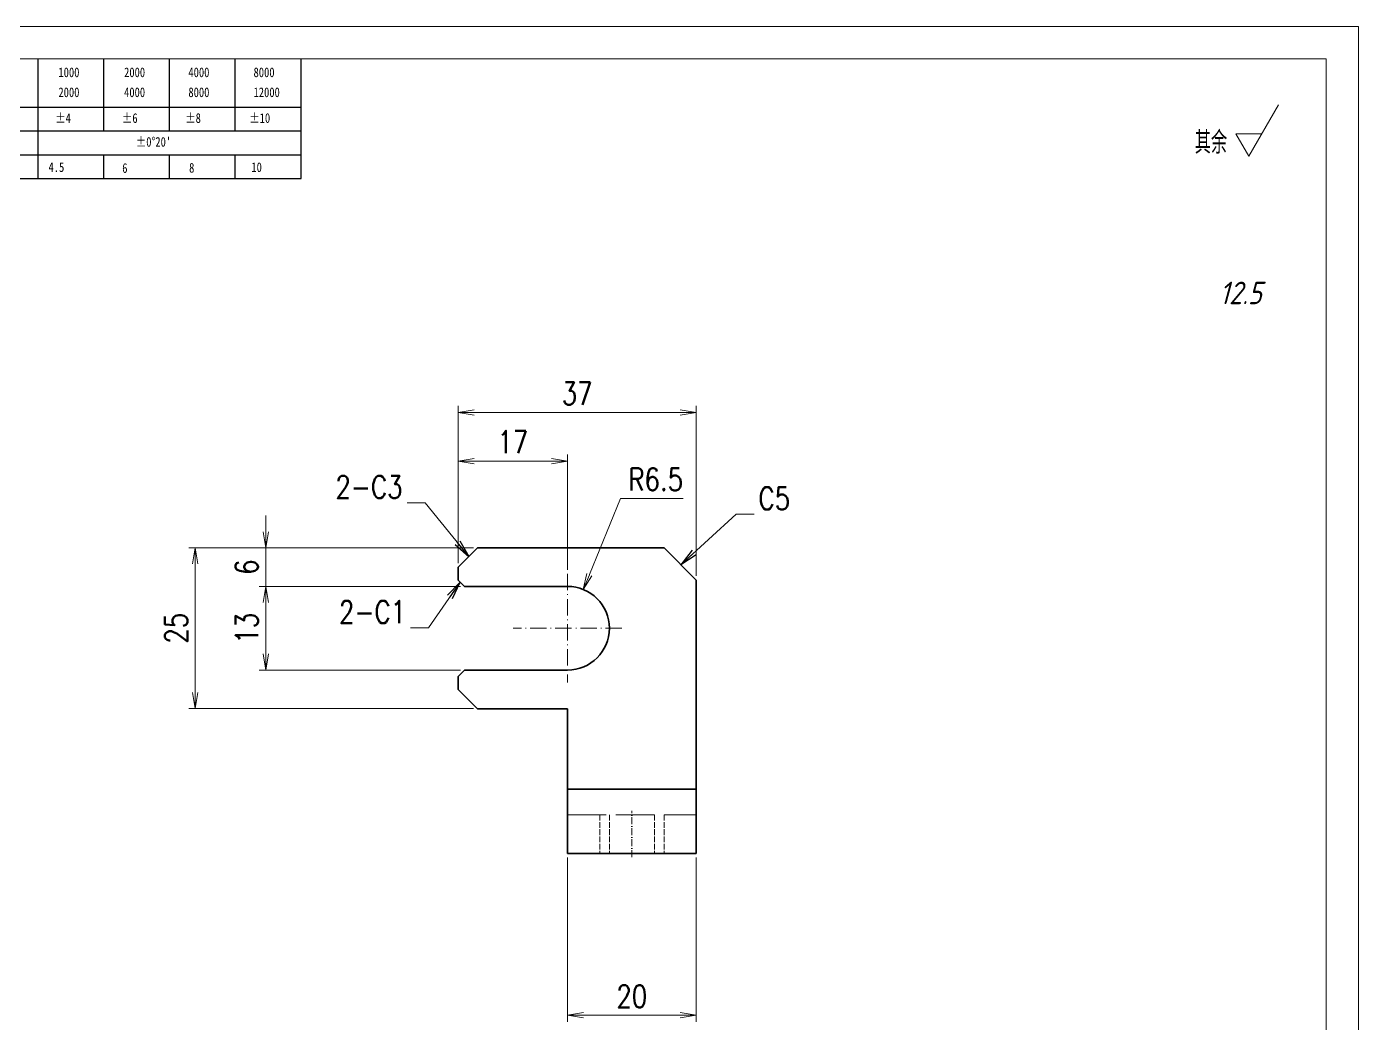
# Model space of a CAD drawing. Header units: millimetres. Extents: x -50143 to 104182, y -50696 to 54072.
# Drawn here: x -45465.1 to -45258, y 44774.5 to 44929.5 of the extents above; entities that cross this region are included whole.
import ezdxf
from ezdxf.enums import TextEntityAlignment as Align

# ---------------------------------------------------------------- set-up
doc = ezdxf.new("R2010")
doc.units = ezdxf.units.MM
doc.header["$LTSCALE"] = 0.5
for name, pattern in [('AM_ISO02W050x2', [3.75, 3, -0.75]), ('AM_ISO08W050x2', [9, 6, -0.75, 1.5, -0.75]), ('DASHDOT', [18.5, 12, -3, 0.5, -3]), ('DASHED', [15, 12, -3]), ('DOT2', [0.125, 0, -0.125])]:
    doc.linetypes.add(name, pattern=pattern)
for name, color, linetype, lineweight in [('DIM', 3, 'Continuous', 13), ('中心线', 2, 'AM_ISO08W050x2', 18), ('图框', 7, 'Continuous', 18), ('标注线', 3, 'Continuous', 18), ('粗实线', 7, 'Continuous', 35), ('虚线', 1, 'AM_ISO02W050x2', 18)]:
    doc.layers.add(name, color=color, linetype=linetype, lineweight=lineweight)
doc.layers.add('图\\M+19E79\\M+195B6\\M+18E9A', color=7, linetype='Continuous')
doc.layers.add('打印', color=7, linetype='Continuous', lineweight=15, plot=False)
doc.layers.add('打印-禁用', color=7, linetype='Continuous', lineweight=15, plot=False)
doc.styles.add('DIM', font='romans.shx', dxfattribs={"width": 0.8, "bigfont": 'bigfont.shx'})
doc.styles.add('国标', font='simfang.ttf', dxfattribs={"width": 0.8})
doc.styles.add('机械长仿宋', font='gbenor.shx', dxfattribs={"height": 1, "bigfont": 'gbcbig.shx'})
doc.dimstyles.new('DEH 1-1', dxfattribs={"dimtxt": 3.5, "dimasz": 2.5, "dimexe": 1, "dimexo": 0.625, "dimgap": 1.2, "dimtad": 1, "dimtoh": 1, "dimdsep": 46, "dimtxsty": 'DIM', "dimblk": 'OPEN', "dimcen": 0, "dimclrd": 8, "dimclre": 8, "dimclrt": 2, "dimazin": 2, "dimtfac": 0.5, "dimtmove": 0, "dimatfit": 3, "dimldrblk": 'OPEN', "dimfxl": 0, "dimtolj": 2, "dimlwd": 18, "dimlwe": 18, "dimarcsym": 0})
doc.dimstyles.new('DEH 1-1$0', dxfattribs={"dimtxt": 3.5, "dimasz": 2.5, "dimexe": 1, "dimexo": 0.625, "dimgap": 1.2, "dimtad": 1, "dimzin": 9, "dimdsep": 46, "dimtxsty": 'DIM', "dimblk": 'OPEN', "dimcen": 0, "dimclrd": 8, "dimclre": 8, "dimclrt": 2, "dimazin": 2, "dimtfac": 0.5, "dimtmove": 0, "dimatfit": 3, "dimldrblk": 'OPEN', "dimfxl": 0, "dimtolj": 2, "dimlwd": 18, "dimlwe": 18, "dimarcsym": 0})
doc.dimstyles.new('DEH 1-1$4', dxfattribs={"dimtxt": 3.5, "dimasz": 2.5, "dimexe": 1, "dimexo": 0.625, "dimgap": 1.2, "dimtad": 1, "dimtoh": 1, "dimdsep": 46, "dimtxsty": 'DIM', "dimblk": 'OPEN', "dimcen": 0, "dimclrd": 8, "dimclre": 8, "dimclrt": 2, "dimazin": 2, "dimtfac": 0.5, "dimtofl": 0, "dimtmove": 0, "dimatfit": 3, "dimldrblk": 'OPEN', "dimfxl": 0, "dimtolj": 2, "dimlwd": 18, "dimlwe": 18, "dimarcsym": 0})

# ---------------------------------------------------------------- blocks, each defined once
blk = doc.blocks.new('GZDEH零件A3图框V01版')
at = {"layer": '图\\M+19E79\\M+195B6\\M+18E9A', "color": 9}
for p, q in [((3072.2, -1561.98), (3072.2, -1554.46)), ((3082.42, -1561.98), (3082.42, -1554.46)), ((3092.64, -1561.98), (3092.64, -1554.46)), ((3102.86, -1561.98), (3102.86, -1554.46)), ((3113.09, -1573.08), (3113.09, -1554.46)), ((2996.09, -1561.98), (3113.09, -1561.98)), ((3072.2, -1573.08), (3072.2, -1561.98)), ((3082.42, -1565.68), (3082.42, -1561.98)), ((3092.64, -1565.68), (3092.64, -1561.98)), ((3102.86, -1565.68), (3102.86, -1561.98)), ((2996.09, -1565.68), (3113.09, -1565.68)), ((2996.09, -1569.38), (3113.09, -1569.38)), ((3082.42, -1573.08), (3082.42, -1569.48)), ((3092.64, -1573.08), (3092.64, -1569.38)), ((3102.86, -1573.08), (3102.86, -1569.38)), ((2990.09, -1573.08), (3113.09, -1573.08))]:
    blk.add_line(p, q, dxfattribs=at)
at = {"layer": '图框', "linetype": 'Continuous'}
for p, q in [((3272.49, -1554.46), (2882.49, -1554.46)), ((3272.49, -1832.96), (3272.49, -1554.46))]:
    blk.add_line(p, q, dxfattribs=at)
at = {"layer": '打印-禁用', "linetype": 'Continuous'}
for p, q in [((3277.49, -1549.46), (2857.49, -1549.46)), ((3277.49, -1846.46), (3277.49, -1549.46))]:
    blk.add_line(p, q, dxfattribs=at)
at = {"layer": '图\\M+19E79\\M+195B6\\M+18E9A', "color": 9, "style": '国标', "width": 0.8}
for s, p in [('1000', (3075.36, -1557.31)), ('2000', (3085.57, -1557.31)), ('4000', (3095.57, -1557.31)), ('8000', (3105.7, -1557.31)), ('2000', (3075.36, -1560.41)), ('4000', (3085.57, -1560.41)), ('8000', (3095.57, -1560.41)), ('12000', (3105.7, -1560.41)), ('±4', (3074.85, -1564.42)), ('±6', (3085.22, -1564.42)), ('±8', (3095.06, -1564.42)), ('±10', (3105.02, -1564.42)), ("±0%%D20'", (3087.38, -1568.12)), ('4.5', (3073.82, -1572.05)), ('6', (3085.28, -1572.19)), ('8', (3095.68, -1572.15)), ('10', (3105.36, -1572.06))]:
    blk.add_text(s, height=1.5, dxfattribs=at).set_placement(p)
blk = doc.blocks.new('DEH A3')
at = {"layer": '图框'}
blk.add_blockref('GZDEH零件A3图框V01版', (-2857.49, 1846.46), dxfattribs=at)
blk = doc.blocks.new('FINISHER_TR')
at = {"layer": '标注线'}
for p, q in [((0, 0), (4.62, 8)), ((-2.02, 3.5), (0, 0)), ((2.02, 3.5), (-2.02, 3.5))]:
    blk.add_line(p, q, dxfattribs=at)
at = {"layer": '标注线', "color": 2, "style": '机械长仿宋', "oblique": 15}
blk.add_attdef('0.0', text='', height=3.5, dxfattribs=at).set_placement((2.03, -24.04), align=Align.BOTTOM_RIGHT)
blk = doc.blocks.new('其余12.5')
at = {"layer": '标注线'}
blk.add_blockref('FINISHER_TR', (0, 0), dxfattribs=at).add_auto_attribs({'0.0': '12.5'})
at = {"layer": '标注线', "color": 7, "linetype": 'DOT2', "style": '机械长仿宋'}
blk.add_text('其余', height=3.5, dxfattribs=at).set_placement((-8.38, 0.4))
blk = doc.blocks.new('_Open')
at = {"color": 0, "linetype": 'ByBlock', "lineweight": -2}
for p, q in [((-1, 0.167), (0, 0)), ((-1, -0.167), (0, 0)), ((0, 0), (-1, 0))]:
    blk.add_line(p, q, dxfattribs=at)
blk = doc.blocks.new('*D165')
at = {"layer": 'Defpoints', "color": 0, "transparency": 16777216}
for p in [(-45360.96, 44869.51), (-45397.96, 44845.46), (-45360.96, 44843.46)]:
    blk.add_point(p, dxfattribs=at)
at = {"layer": 'DIM', "color": 8, "lineweight": 18, "transparency": 16777216}
for p, q in [((-45397.96, 44846.08), (-45397.96, 44870.51)), ((-45395.46, 44869.51), (-45363.46, 44869.51)), ((-45360.96, 44844.08), (-45360.96, 44870.51))]:
    blk.add_line(p, q, dxfattribs=at)
at = {"layer": 'DIM', "color": 8, "lineweight": 18, "transparency": 16777216, "xscale": 2.5, "yscale": 2.5, "zscale": 2.5, "rotation": 180}
blk.add_blockref('_Open', (-45397.96, 44869.51), dxfattribs=at)
at = {"layer": 'DIM', "color": 8, "lineweight": 18, "transparency": 16777216, "xscale": 2.5, "yscale": 2.5, "zscale": 2.5}
blk.add_blockref('_Open', (-45360.96, 44869.51), dxfattribs=at)
at = {"layer": 'DIM', "color": 2, "transparency": 16777216, "insert": (-45379.46, 44872.46), "char_height": 3.5, "attachment_point": 5, "style": 'DIM'}
blk.add_mtext('\\A2;37', dxfattribs=at)
blk = doc.blocks.new('*D166')
at = {"layer": 'Defpoints', "color": 0, "transparency": 16777216}
for p in [(-45380.96, 44800.96), (-45360.96, 44800.96), (-45360.96, 44775.79)]:
    blk.add_point(p, dxfattribs=at)
at = {"layer": 'DIM', "color": 8, "lineweight": 18, "transparency": 16777216}
for p, q in [((-45380.96, 44800.33), (-45380.96, 44774.79)), ((-45360.96, 44800.33), (-45360.96, 44774.79)), ((-45378.46, 44775.79), (-45363.46, 44775.79))]:
    blk.add_line(p, q, dxfattribs=at)
at = {"layer": 'DIM', "color": 8, "lineweight": 18, "transparency": 16777216, "xscale": 2.5, "yscale": 2.5, "zscale": 2.5, "rotation": 180}
blk.add_blockref('_Open', (-45380.96, 44775.79), dxfattribs=at)
at = {"layer": 'DIM', "color": 8, "lineweight": 18, "transparency": 16777216, "xscale": 2.5, "yscale": 2.5, "zscale": 2.5}
blk.add_blockref('_Open', (-45360.96, 44775.79), dxfattribs=at)
at = {"layer": 'DIM', "color": 2, "transparency": 16777216, "insert": (-45370.96, 44778.74), "char_height": 3.5, "attachment_point": 5, "style": 'DIM'}
blk.add_mtext('\\A2;20', dxfattribs=at)
blk = doc.blocks.new('*D167')
at = {"layer": 'Defpoints', "color": 0, "transparency": 16777216}
for p in [(-45438.86, 44848.46), (-45394.96, 44848.46), (-45394.96, 44823.46)]:
    blk.add_point(p, dxfattribs=at)
at = {"layer": 'DIM', "color": 8, "lineweight": 18, "transparency": 16777216}
for p, q in [((-45395.59, 44848.46), (-45439.86, 44848.46)), ((-45438.86, 44825.96), (-45438.86, 44845.96)), ((-45395.59, 44823.46), (-45439.86, 44823.46))]:
    blk.add_line(p, q, dxfattribs=at)
at = {"layer": 'DIM', "color": 8, "lineweight": 18, "transparency": 16777216, "xscale": 2.5, "yscale": 2.5, "zscale": 2.5}
for p, rotation in [((-45438.86, 44848.46), 90), ((-45438.86, 44823.46), 270)]:
    blk.add_blockref('_Open', p, dxfattribs=dict(at, rotation=rotation))
at = {"layer": 'DIM', "color": 2, "transparency": 16777216, "insert": (-45441.81, 44835.96), "char_height": 3.5, "attachment_point": 5, "rotation": 90, "style": 'DIM'}
blk.add_mtext('\\A2;25', dxfattribs=at)
blk = doc.blocks.new('*D168')
at = {"layer": 'Defpoints', "color": 0, "transparency": 16777216}
for p in [(-45427.89, 44848.46), (-45394.96, 44848.46), (-45396.96, 44842.46)]:
    blk.add_point(p, dxfattribs=at)
at = {"layer": 'DIM', "color": 8, "lineweight": 18, "transparency": 16777216}
for p, q in [((-45427.89, 44850.96), (-45427.89, 44853.46)), ((-45395.59, 44848.46), (-45428.89, 44848.46)), ((-45427.89, 44842.46), (-45427.89, 44848.46)), ((-45397.59, 44842.46), (-45428.89, 44842.46)), ((-45427.89, 44839.96), (-45427.89, 44837.46))]:
    blk.add_line(p, q, dxfattribs=at)
at = {"layer": 'DIM', "color": 8, "lineweight": 18, "transparency": 16777216, "xscale": 2.5, "yscale": 2.5, "zscale": 2.5}
for p, rotation in [((-45427.89, 44848.46), 270), ((-45427.89, 44842.46), 90)]:
    blk.add_blockref('_Open', p, dxfattribs=dict(at, rotation=rotation))
at = {"layer": 'DIM', "color": 2, "transparency": 16777216, "insert": (-45430.84, 44845.46), "char_height": 3.5, "attachment_point": 5, "rotation": 90, "style": 'DIM'}
blk.add_mtext('\\A2;6', dxfattribs=at)
blk = doc.blocks.new('*D169')
at = {"layer": 'Defpoints', "color": 0, "transparency": 16777216}
for p in [(-45396.96, 44842.46), (-45427.89, 44829.46), (-45396.96, 44829.46)]:
    blk.add_point(p, dxfattribs=at)
at = {"layer": 'DIM', "color": 8, "lineweight": 18, "transparency": 16777216}
for p, q in [((-45397.59, 44842.46), (-45428.89, 44842.46)), ((-45427.89, 44839.96), (-45427.89, 44831.96)), ((-45397.59, 44829.46), (-45428.89, 44829.46))]:
    blk.add_line(p, q, dxfattribs=at)
at = {"layer": 'DIM', "color": 8, "lineweight": 18, "transparency": 16777216, "xscale": 2.5, "yscale": 2.5, "zscale": 2.5}
for p, rotation in [((-45427.89, 44842.46), 90), ((-45427.89, 44829.46), 270)]:
    blk.add_blockref('_Open', p, dxfattribs=dict(at, rotation=rotation))
at = {"layer": 'DIM', "color": 2, "transparency": 16777216, "insert": (-45430.84, 44835.96), "char_height": 3.5, "attachment_point": 5, "rotation": 90, "style": 'DIM'}
blk.add_mtext('\\A2;13', dxfattribs=at)
blk = doc.blocks.new('*D170')
at = {"layer": 'Defpoints', "color": 0, "transparency": 16777216}
for p in [(-45380.96, 44861.95), (-45397.96, 44845.46), (-45380.96, 44844.41)]:
    blk.add_point(p, dxfattribs=at)
at = {"layer": 'DIM', "color": 8, "lineweight": 18, "transparency": 16777216}
for p, q in [((-45397.96, 44846.08), (-45397.96, 44862.95)), ((-45380.96, 44845.03), (-45380.96, 44862.95)), ((-45395.46, 44861.95), (-45383.46, 44861.95))]:
    blk.add_line(p, q, dxfattribs=at)
at = {"layer": 'DIM', "color": 8, "lineweight": 18, "transparency": 16777216, "xscale": 2.5, "yscale": 2.5, "zscale": 2.5, "rotation": 180}
blk.add_blockref('_Open', (-45397.96, 44861.95), dxfattribs=at)
at = {"layer": 'DIM', "color": 8, "lineweight": 18, "transparency": 16777216, "xscale": 2.5, "yscale": 2.5, "zscale": 2.5}
blk.add_blockref('_Open', (-45380.96, 44861.95), dxfattribs=at)
at = {"layer": 'DIM', "color": 2, "transparency": 16777216, "insert": (-45389.46, 44864.9), "char_height": 3.5, "attachment_point": 5, "style": 'DIM'}
blk.add_mtext('\\A2;17', dxfattribs=at)
blk = doc.blocks.new('*D171')
at = {"layer": 'Defpoints', "color": 0, "transparency": 16777216}
for p in [(-45378.51, 44841.97), (-45380.96, 44835.96)]:
    blk.add_point(p, dxfattribs=at)
at = {"layer": 'DIM', "color": 8, "lineweight": 18, "transparency": 16777216}
for p, q in [((-45372.72, 44856.15), (-45377.56, 44844.29)), ((-45362.98, 44856.15), (-45372.72, 44856.15))]:
    blk.add_line(p, q, dxfattribs=at)
at = {"layer": 'DIM', "color": 8, "lineweight": 18, "transparency": 16777216, "xscale": 2.5, "yscale": 2.5, "zscale": 2.5, "rotation": 247.7985575248619}
blk.add_blockref('_Open', (-45378.51, 44841.97), dxfattribs=at)
at = {"layer": 'DIM', "color": 2, "transparency": 16777216, "insert": (-45367.25, 44859.1), "char_height": 3.5, "attachment_point": 5, "style": 'DIM'}
blk.add_mtext('\\A2;R6.5', dxfattribs=at)

msp = doc.modelspace()

# ---------------------------------------------------------------- linework, layer by layer
at = {"layer": '中心线', "linetype": 'DASHDOT', "ltscale": 0.422498}
msp.add_line((-45380.961, 44844.406), (-45380.961, 44827.506), dxfattribs=at)
at = {"layer": '中心线', "linetype": 'DASHDOT', "ltscale": 0.422501}
msp.add_line((-45372.511, 44835.956), (-45389.411, 44835.956), dxfattribs=at)
at = {"layer": '中心线', "linetype": 'DASHDOT', "ltscale": 0.179999}
msp.add_line((-45370.961, 44800.356), (-45370.961, 44807.555), dxfattribs=at)
at = {"layer": '打印'}
msp.add_lwpolyline([(-45677.992, 44929.478), (-45257.992, 44929.478), (-45257.992, 44632.478), (-45677.992, 44632.478)], close=True, dxfattribs=at)
at = {"layer": '粗实线', "ltscale": 0.106066}
for p, q in [((-45397.961, 44845.456), (-45394.961, 44848.456)), ((-45397.961, 44826.456), (-45394.961, 44823.456))]:
    msp.add_line(p, q, dxfattribs=at)
at = {"layer": '粗实线'}
for p, q in [((-45394.961, 44848.456), (-45365.961, 44848.456)), ((-45360.961, 44810.956), (-45360.961, 44843.456)), ((-45360.961, 44810.956), (-45380.961, 44810.956)), ((-45360.961, 44800.956), (-45380.961, 44800.956))]:
    msp.add_line(p, q, dxfattribs=at)
at = {"layer": '粗实线', "ltscale": 0.176777}
msp.add_line((-45365.961, 44848.456), (-45360.961, 44843.456), dxfattribs=at)
at = {"layer": '粗实线', "ltscale": 0.05}
for p, q in [((-45397.961, 44845.456), (-45397.961, 44843.456)), ((-45397.961, 44828.456), (-45397.961, 44826.456))]:
    msp.add_line(p, q, dxfattribs=at)
at = {"layer": '粗实线', "ltscale": 0.035355}
for p, q in [((-45397.961, 44843.456), (-45396.961, 44842.456)), ((-45397.961, 44828.456), (-45396.961, 44829.456))]:
    msp.add_line(p, q, dxfattribs=at)
at = {"layer": '粗实线', "ltscale": 0.4}
for p, q in [((-45380.961, 44842.456), (-45396.961, 44842.456)), ((-45396.961, 44829.456), (-45380.961, 44829.456))]:
    msp.add_line(p, q, dxfattribs=at)
at = {"layer": '粗实线', "ltscale": 0.35}
msp.add_line((-45380.961, 44823.456), (-45394.961, 44823.456), dxfattribs=at)
at = {"layer": '粗实线', "ltscale": 0.3125}
msp.add_line((-45380.961, 44823.456), (-45380.961, 44810.956), dxfattribs=at)
at = {"layer": '粗实线', "ltscale": 0.25}
for p, q in [((-45380.961, 44800.956), (-45380.961, 44810.956)), ((-45360.961, 44800.956), (-45360.961, 44810.956))]:
    msp.add_line(p, q, dxfattribs=at)
at = {"layer": '粗实线'}
msp.add_arc((-45380.961, 44835.956), 6.5, 270, 90, dxfattribs=at)
at = {"layer": '虚线', "linetype": 'DASHED'}
for p, q in [((-45380.961, 44810.956), (-45360.961, 44810.956)), ((-45380.961, 44806.956), (-45360.961, 44806.956))]:
    msp.add_line(p, q, dxfattribs=at)
at = {"layer": '虚线', "linetype": 'DASHED', "ltscale": 0.15}
for p, q in [((-45375.961, 44806.956), (-45375.961, 44800.956)), ((-45374.461, 44806.956), (-45374.461, 44800.956)), ((-45367.461, 44806.956), (-45367.461, 44800.956)), ((-45365.961, 44806.956), (-45365.961, 44800.956))]:
    msp.add_line(p, q, dxfattribs=at)

# ---------------------------------------------------------------- block references
at = {"layer": '图框'}
msp.add_blockref('DEH A3', (-45677.992, 44632.478), dxfattribs=at)
at = {"layer": '标注线'}
msp.add_blockref('其余12.5', (-45275.049, 44909.32), dxfattribs=at)

# ---------------------------------------------------------------- texts
at = {"layer": 'DIM', "color": 2, "char_height": 3.5, "style": 'DIM'}
for s, insert, attachment_point in [('\\A2;{\\Fromans,bigfont|c134;2-}C3', (-45406.609, 44856.169), 9), ('\\A2;C5', (-45351.262, 44854.396), 7), ('\\A2;{\\Fromans,bigfont|c134;2-}C1', (-45406.059, 44836.742), 9)]:
    msp.add_mtext(s, dxfattribs=dict(at, insert=insert, attachment_point=attachment_point))

# ---------------------------------------------------------------- dimensions: what is measured, and where the dimension line sits
at = {"layer": 'DIM'}
for base, p1, p2, picture, middle in [((-45360.961, 44869.51), (-45397.961, 44845.456), (-45360.961, 44843.456), '*D165', (-45379.461, 44872.46)), ((-45380.961, 44861.951), (-45397.961, 44845.456), (-45380.961, 44844.406), '*D170', (-45389.461, 44864.901)), ((-45360.961, 44775.793), (-45380.961, 44800.956), (-45360.961, 44800.956), '*D166', (-45370.961, 44778.743))]:
    dim = msp.add_linear_dim(base=base, p1=p1, p2=p2, dimstyle='DEH 1-1$0', dxfattribs=at)
    dim.commit()
    dim.dimension.update_dxf_attribs({"geometry": picture, "text_midpoint": middle})
dim = msp.add_radius_dim(center=(-45380.961, 44835.956), mpoint=(-45378.505, 44841.974), dimstyle='DEH 1-1$4', dxfattribs=at)
dim.commit()
dim.dimension.update_dxf_attribs({"geometry": '*D171', "text_midpoint": (-45367.251, 44856.154), "dimtype": 164})
for base, p1, p2, picture, middle in [((-45427.889, 44848.456), (-45396.961, 44842.456), (-45394.961, 44848.456), '*D168', (-45430.839, 44845.456)), ((-45438.857, 44848.456), (-45394.961, 44823.456), (-45394.961, 44848.456), '*D167', (-45441.807, 44835.956)), ((-45427.889, 44829.456), (-45396.961, 44842.456), (-45396.961, 44829.456), '*D169', (-45430.839, 44835.956))]:
    dim = msp.add_linear_dim(base=base, p1=p1, p2=p2, angle=90, dimstyle='DEH 1-1$0', dxfattribs=at)
    dim.commit()
    dim.dimension.update_dxf_attribs({"geometry": picture, "text_midpoint": middle})

# ---------------------------------------------------------------- leaders
for points in [[(-45396.313, 44847.104), (-45403.109, 44855.469), (-45405.909, 44855.469)], [(-45363.344, 44845.838), (-45354.762, 44853.697), (-45351.962, 44853.697)], [(-45397.641, 44843.136), (-45402.559, 44836.043), (-45405.359, 44836.043)]]:
    msp.add_leader(points, dimstyle='DEH 1-1', override={"dimasz": 2.8, "dimexe": 0.69965, "dimexo": 0.69965, "dimgap": 0.69965}, dxfattribs=at)

doc.saveas('drawing.dxf')
